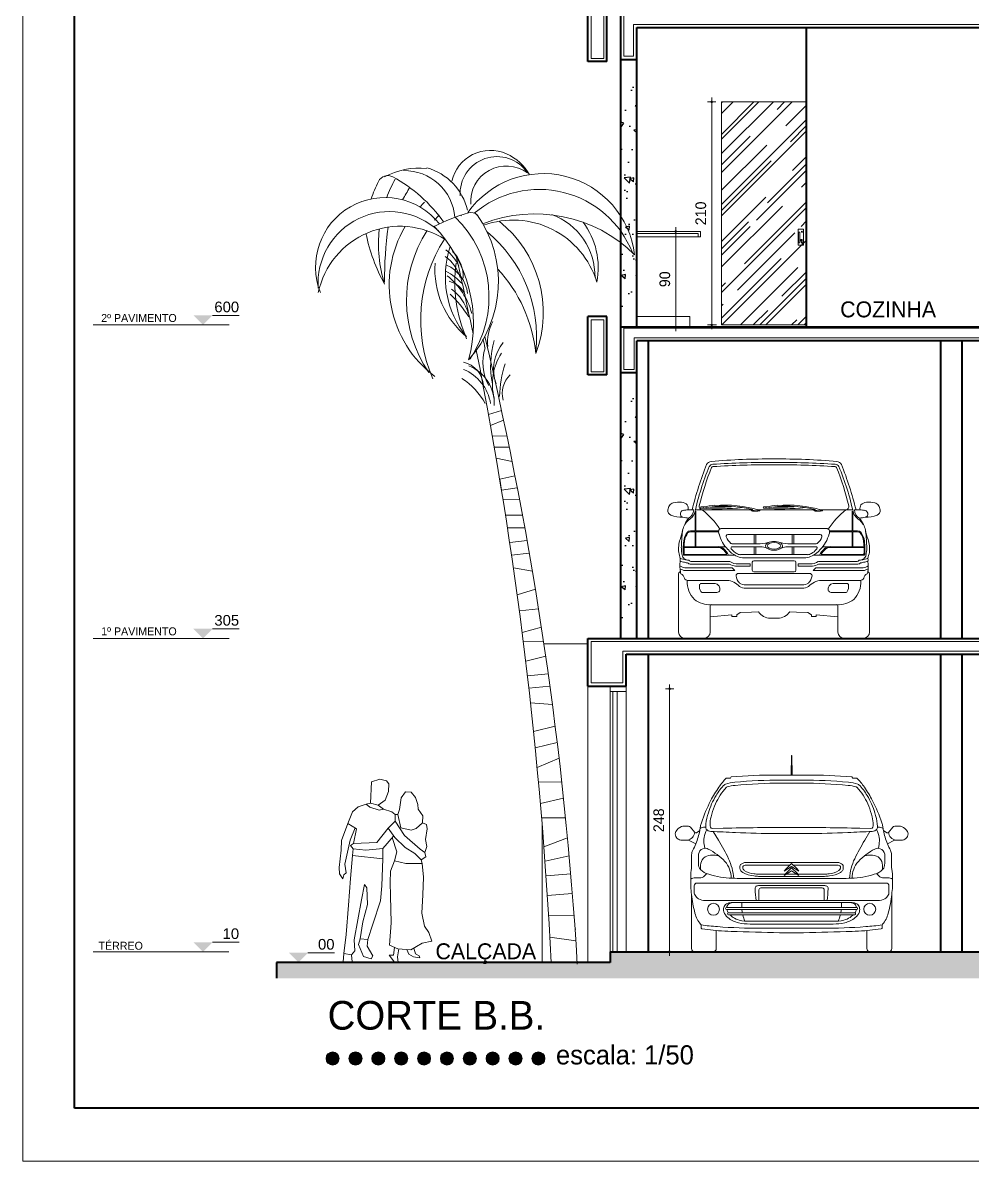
# Model space of a CAD drawing. Header units: millimetres. Extents: x 13204 to 24802, y 21209 to 40694.
# Drawn here: x 13204 to 14098, y 28396 to 29468 of the extents above; entities that cross this region are included whole.
import ezdxf
from ezdxf.enums import TextEntityAlignment as Align

# ---------------------------------------------------------------- set-up
doc = ezdxf.new("R2010")
doc.units = ezdxf.units.MM
for name, color, linetype, lineweight in [('COTAS', 30, 'Continuous', 5), ('ESQUADRIA', 2, 'Continuous', 20), ('Esquadrias', 2, 'Continuous', 20), ('Layout', 6, 'Continuous', 15), ('Louças', 150, 'Continuous', 15), ('Meia Parede', 11, 'Continuous', 40), ('Moveis', 6, 'Continuous', 13), ('PAREDE', 1, 'Continuous', 40), ('Paredes', 1, 'Continuous', 40), ('PISO', 5, 'Continuous', 5), ('TEXTO', 4, 'Continuous', 5), ('Vegetação', 3, 'Continuous', 5), ('Veiculos e pessoas', 245, 'Continuous', 0)]:
    doc.layers.add(name, color=color, linetype=linetype, lineweight=lineweight)
doc.layers.add('HACHURAS', color=8, linetype='Continuous')
doc.styles.add('LANA', font='stylu.ttf')
doc.styles.add('util2000', font='arial.ttf')
doc.dimstyles.new('COTA 50', dxfattribs={"dimscale": 0, "dimtxt": 10, "dimasz": 0.5, "dimexe": 1.25, "dimexo": 5, "dimgap": 5, "dimtad": 1, "dimdec": 0, "dimtxsty": 'LANA', "dimblk": 'cota', "dimcen": 2.5, "dimse2": 1, "dimclrd": 256, "dimclre": 256, "dimclrt": 256, "dimaunit": 1, "dimadec": 0, "dimazin": 0, "dimtfac": 1, "dimtdec": 0, "dimtmove": 0, "dimatfit": 3, "dimldrblk": 'DOTSMALL', "dimfxl": 5, "dimfxlon": 1, "dimtzin": 9, "dimlwd": -1, "dimlwe": -1, "dimarcsym": 0})

# ---------------------------------------------------------------- blocks, each defined once
blk = doc.blocks.new('Arv010')
at = {"layer": 'Vegetação', "color": 8}
for p, q in [((-562, 6242), (-708, 6196)), ((-686, 6071), (-538, 6132)), ((-501, 5956), (-665, 5952)), ((-643, 5827), (-475, 5827)), ((-442, 5666), (-622, 5704)), ((-581, 5463), (-410, 5502)), ((-561, 5341), (-581, 5463)), ((-383, 5365), (-561, 5341)), ((-544, 5235), (-359, 5239)), ((-325, 5058), (-516, 5056)), ((-494, 4914), (-298, 4913)), ((-273, 4771), (-469, 4748)), ((-448, 4606), (-248, 4629)), ((-213, 4424), (-427, 4463)), ((-385, 4157), (-179, 4219)), ((-143, 3997), (-360, 3977)), ((-328, 3729), (-111, 3792)), ((-86, 3629), (-315, 3626)), ((-288, 3405), (-62, 3464)), ((-34, 3264), (-268, 3239)), ((-252, 3101), (-14, 3122)), ((14, 2916), (-234, 2936)), ((-199, 2611), (45, 2672)), ((68, 2487), (-180, 2427)), ((-158, 2203), (89, 2308)), ((119, 2041), (-143, 2039)), ((-121, 1796), (139, 1856)), ((162, 1634), (-108, 1633)), ((-82, 1307), (184, 1408)), ((203, 1205), (-69, 1144)), ((-58, 978), (221, 1000)), ((239, 777), (-43, 755)), ((-29, 530), (258, 532)), ((278, 245), (-15, 286)), ((280, 377), (269, 377))]:
    blk.add_line(p, q, dxfattribs=at)
for centre, radius, start, end in [((-688, 8736), 447, 65.9344, 167.1957), ((-736, 8628), 565, 29.5183, 65.9344), ((-613, 8696), 417, 34.1808, 183.76), ((-1848, 8779), 119, 61.596, 152.9613), ((-1499, 8194), 789, 83.4198, 119.2001), ((-1659, 8383), 571, 4.3307, 91.157), ((-1580, 8360), 650, 12.9509, 74.5137), ((-91, 7879), 1042, 6.8194, 144.6697), ((-506, 8602), 405, 54.0715, 184.0377), ((-803, 8245), 1292, 152.9613, 162.4624), ((-432, 8125), 1521, 151.1853, 159.8093), ((-2589, 7409), 1677, 35.1154, 61.596), ((1045, 7097), 3125, 147.7662, 150.715), ((-1879, 7864), 786, 38.3816, 201.5324), ((-135, 7608), 1134, 21.6617, 130.3626), ((-537, 7661), 1295, 133.7601, 137.0343), ((-1828, 7683), 808, 46.9218, 184.2063), ((-275, 6256), 2318, 106.5343, 116.9104), ((-186, 7488), 1450, 138.1587, 141.3051), ((-1959, 7526), 1256, 326.0024, 45.9264), ((-1460, 8532), 449, 348.5192, 349.6053), ((-907, 8383), 98.5, 43.9783, 106.5343), ((-1916, 7695), 1319, 318.1694, 35.195), ((-183, 6858), 1607, 45.4793, 111.5429), ((-430, 7406), 989, 16.9314, 109.7678), ((-1408, 7349), 1319, 339.4597, 51.5705), ((-261, 7752), 757, 359.5197, 69.1985), ((-312, 7860), 844, 348.6876, 37.1487), ((-1708, 7378), 947, 57.4067, 167.9556), ((-106, 8653), 2031, 191.6893, 208.9222), ((-432, 8125), 1521, 173.5755, 197.3935), ((2188, 7743), 4072, 171.9152, 180.684), ((-537, 7661), 1295, 149.2579, 233.1347), ((-186, 7488), 1450, 147.0878, 214.2132), ((-2454, 7227), 1575, 344.853, 44.2953), ((-1324, 8322), 0, 180, 233.8207), ((-1702, 7073), 1538, 353.9102, 50.5488), ((204, 7268), 1680, 147.1358, 203.4037), ((-114, 7755), 1083, 161.6025, 218.8153), ((-1516, 7645), 526, 26.2133, 51.825), ((-1379, 7760), 384, 356.7644, 46.4259), ((-47608, -2587), 47720, 11.7221, 12.8027), ((-328, 7838), 988, 175.9433, 230.4539), ((-1441, 7631), 427, 15.5284, 55.1635), ((-1339, 7522), 395, 5.9919, 66.8522), ((523, 7694), 1613, 172.3831, 203.4313), ((-1470, 7262), 620, 41.8926, 63.2233), ((-1698, 7120), 830, 15.3832, 51.0865), ((-1825, 6718), 1660, 5.829, 42.7673), ((-1212, 7452), 257, 22.3062, 77.3091), ((-1408, 7217), 485, 14.7948, 54.6862), ((-2085, 6579), 1359, 32.0018, 46.046), ((-227, 7016), 492, 151.6494, 186.1319), ((-1060, 6936), 309, 2.6852, 21.3375), ((-41385, -2532), 41756, 3.4477, 13.306), ((354, 6745), 1039, 163.9258, 191.2009), ((-164, 6705), 487, 140.9197, 199.4561), ((-2161, 7524), 1420, 330.4624, 330.4685), ((-47863, -2332), 47919, 2.7891, 11.1374), ((-219, 6785), 553, 162.559, 208.2821), ((-28, 6543), 637, 147.0741, 194.8004), ((-1052, 6508), 286, 3.0669, 77.6878), ((-1186, 6238), 507, 9.1941, 67.4455), ((-1101, 6323), 457, 356.8743, 68.0159), ((641, 6385), 1224, 161.7549, 179.268), ((-1427, 5953), 773, 28.2549, 57.4059), ((-263, 6434), 290, 133.3025, 194.9176)]:
    blk.add_arc(centre, radius, start, end, dxfattribs=at)
blk = doc.blocks.new('Xsara Picasso_f')
at = {"layer": 'Veiculos e pessoas'}
blk.add_lwpolyline([(334, 1422, 0.036518), (247, 1214, 0.049026), (238, 1178, -0.012477), (232, 1142), (201, 1120, -0.393143), (184, 1123), (144, 1173, 0.201866), (126, 1183), (83, 1183, 0.093217), (60, 1178, 0.168146), (7, 1133, 0.272807), (7, 1084, 0.106088), (30, 1059, 0.142364), (52, 1051), (114, 1051, -0.111184), (133, 1047), (194, 1015, -0.022939), (166, 955, 0.125182), (155, 912), (155, 801, -0.046431), (150, 760, 0.033805), (147, 717), (147, 613, 0.010186), (153, 538), (153, 31, 0.414214), (184, 0), (356, 0, 0.414214), (387, 31), (387, 200), (408, 198, 0.009834), (527, 192, 0.003729), (983, 179), (1096, 179), (1209, 179, 0.003729), (1666, 192, 0.009834), (1784, 198), (1805, 200), (1805, 31, 0.414214), (1836, 0), (2008, 0, 0.414214), (2039, 31), (2039, 538, 0.010186), (2046, 613), (2046, 717, 0.033805), (2043, 760, -0.046431), (2037, 801), (2037, 912, 0.125182), (2027, 955, -0.022939), (1999, 1015), (2059, 1047, -0.111184), (2079, 1051), (2141, 1051, 0.142364), (2163, 1059, 0.106088), (2186, 1084, 0.272807), (2186, 1133, 0.168146), (2132, 1178, 0.093217), (2109, 1183), (2067, 1183, 0.201866), (2048, 1173), (2008, 1123, -0.393143), (1992, 1120), (1960, 1142, -0.012477), (1954, 1178, 0.049026), (1946, 1214, 0.036518), (1858, 1422, 0.035437), (1781, 1550, 0.038843), (1711, 1635), (1672, 1635), (1664, 1647, 0.018417), (1238, 1663), (1100, 1663), (1097, 1846), (1095, 1846), (1092, 1663), (954, 1663, 0.018417), (528, 1647), (520, 1635), (481, 1635, 0.038843), (412, 1550, 0.035437)], format="xyb", close=True, dxfattribs=at)
at = {"layer": 'Veiculos e pessoas', "color": 8}
for points in [[(337, 1133, -0.216), (292, 1155, -0.13733), (288, 1181), (289, 1203, -0.060917), (314, 1307, -0.075164), (385, 1470, -0.059602), (463, 1572, -0.12864), (473, 1578, -0.047572), (561, 1595, -0.024033), (1000, 1616), (1096, 1616), (1193, 1616, -0.024033), (1631, 1595, -0.047572), (1719, 1578, -0.12864), (1729, 1572, -0.059602), (1808, 1470, -0.075164), (1879, 1307, -0.060917), (1903, 1203), (1905, 1181, -0.13733), (1900, 1155, -0.216), (1855, 1133, -0.000888), (1625, 1122, -0.011379), (1235, 1113), (1096, 1113), (957, 1113, -0.011379), (567, 1122, -0.000888)], [(1096, 1171, 0.005626), (453, 1162), (350, 1159, -0.285895), (332, 1174, -0.085989), (328, 1194, -0.065828), (338, 1271, -0.031861), (371, 1371, -0.079973), (465, 1528), (482, 1548, -0.150783), (488, 1552, -0.043769), (564, 1566, -0.024033), (1000, 1587), (1096, 1587), (1193, 1587, -0.024033), (1628, 1566, -0.043769), (1705, 1552, -0.150783), (1711, 1548), (1728, 1528, -0.079973), (1822, 1371, -0.031861), (1855, 1271, -0.065828), (1864, 1194, -0.085989), (1861, 1174, -0.285895), (1842, 1159), (1739, 1162, 0.005626)], [(1406, 709), (1096, 709), (786, 709, -0.013749), (741, 713, -0.117613), (638, 745, -0.083221), (618, 762, -0.168462), (610, 787), (610, 805, -0.199975), (616, 820, -0.192348), (666, 840), (1096, 840), (1527, 840, -0.192348), (1576, 820, -0.199975), (1583, 805), (1583, 787, -0.168462), (1574, 762, -0.083221), (1555, 745, -0.117613), (1452, 713, -0.013749)], [(219, 499, 0.137638), (285, 481), (1096, 481), (1908, 481, 0.137638), (1973, 499, 0.114466), (2006, 531, 0.136391), (2012, 552), (2012, 621, 0.415454), (1987, 646), (1096, 646), (205, 646, 0.415454), (180, 621), (180, 552, 0.136391), (187, 531, 0.114466)], [(705, 261, -0.063331), (596, 272, -0.114603), (496, 321, -0.147407), (458, 377, -0.133969), (457, 417, -0.209319), (482, 450, -0.12926), (527, 462), (1096, 462), (1665, 462, -0.12926), (1710, 450, -0.209319), (1735, 417, -0.133969), (1734, 377, -0.147407), (1696, 321, -0.114603), (1596, 272, -0.063331), (1487, 261), (1096, 261)], [(483, 398, -0.952237), (483, 417), (1096, 417), (1709, 417, -0.952237), (1709, 398), (1096, 398)], [(502, 346, -0.952237), (502, 365), (1096, 365), (1690, 365, -0.952237), (1690, 346), (1096, 347)]]:
    blk.add_lwpolyline(points, format="xyb", close=True, dxfattribs=at)
for points in [[(1092, 1663), (1100, 1663)], [(1148, 729), (1096, 729), (1045, 729)]]:
    blk.add_lwpolyline(points, dxfattribs=at)
for points in [[(114, 1051, 0.352741), (184, 1123)], [(194, 1015, 0.045842), (232, 1142)], [(287, 1173), (279, 1173, 0.1617), (236, 1159)], [(297, 1150, 0.094543), (272, 1076, 0.072657), (273, 1009), (278, 974)], [(551, 692, 0.093607), (502, 876, 0.024681), (409, 1049), (358, 1132)], [(1834, 1132), (1784, 1049, 0.024681), (1690, 876, 0.093607), (1641, 692)], [(1914, 974), (1919, 1009, 0.072657), (1921, 1076, 0.094543), (1895, 1150)], [(1957, 1159, 0.1617), (1913, 1173), (1905, 1173)], [(1960, 1142, 0.045842), (1999, 1015)], [(2008, 1123, 0.352741), (2079, 1051)], [(706, 689), (1096, 689), (706, 689, -0.014574), (508, 694, -0.081657), (292, 738, -0.135607), (229, 787, -0.077763), (220, 811, -0.014359), (219, 919, -0.254646), (261, 970, -0.206975), (312, 967, -0.081315), (468, 850, -0.190852), (527, 693)], [(1487, 689, 0.014574), (1685, 694, 0.081657), (1901, 738, 0.135607), (1963, 787, 0.077763), (1972, 811, 0.014359), (1973, 919, 0.254646), (1931, 970, 0.206975), (1880, 967, 0.081315), (1725, 850, 0.190852), (1666, 693)], [(240, 774), (240, 815, -0.414214), (333, 908), (351, 908), (371, 908, -0.076025), (411, 902)], [(1952, 774), (1952, 815, 0.414214), (1859, 908), (1842, 908), (1822, 908, 0.076025), (1781, 902)], [(1080, 815), (666, 815, 0.250037), (638, 803), (638, 787, 0.114954), (640, 778, 0.089451), (651, 765, 0.115998), (743, 733, 0.013541), (787, 729), (1037, 729)], [(1112, 815), (1527, 815, -0.250037), (1555, 803), (1555, 787, -0.114954), (1553, 778, -0.089451), (1541, 765, -0.115998), (1449, 733, -0.013541), (1406, 729), (1156, 729)], [(299, 735), (276, 713, -0.207618), (228, 695), (190, 695, 0.129287), (147, 684)], [(2046, 684, 0.129287), (2003, 695), (1965, 695, -0.207618), (1916, 713), (1894, 735)], [(153, 538, 0.037587), (186, 362, 0.108651), (240, 258), (244, 253, 0.019233), (398, 236, 0.017996), (807, 221), (1096, 221), (1385, 221, 0.017996), (1794, 236, 0.019233), (1948, 253), (1948, 223, -0.362348), (1940, 215), (1805, 200)], [(1431, 481, 0.005573), (1440, 593, 0.06832), (1440, 601, 0.286121), (1423, 620, 0.071157), (1392, 624), (1096, 624), (800, 624, 0.071157), (769, 620, 0.286121), (753, 601, 0.06832), (752, 593, 0.005573), (761, 481)], [(1403, 481), (1403, 582, 0.414214), (1385, 600), (1096, 600), (807, 600, 0.414214), (789, 582), (789, 481)], [(2039, 538, -0.037587), (2006, 362, -0.108651), (1953, 258), (1948, 253)], [(817, 462), (541, 462, 0.171119), (503, 448, 0.198831), (486, 417)], [(627, 462), (627, 427, 0.007109), (627, 417)], [(1707, 417, 0.198831), (1690, 448, 0.171119), (1651, 462), (1375, 462)], [(1565, 417, 0.007109), (1565, 427), (1565, 462)], [(487, 398, 0.097248), (500, 365)], [(1676, 346, -0.050137), (1646, 323, -0.068781), (1589, 297, -0.063564), (1488, 287), (1096, 287), (705, 287, -0.063564), (603, 297, -0.068781), (546, 323, -0.050137), (516, 346)], [(628, 398, 0.024972), (633, 365)], [(637, 346, 0.046128), (657, 288)], [(1535, 288, 0.046128), (1555, 346)], [(1559, 365, 0.024972), (1564, 398)], [(1692, 365, 0.097248), (1705, 398)], [(387, 200), (252, 215, -0.362348), (244, 223), (244, 253)]]:
    blk.add_lwpolyline(points, format="xyb", dxfattribs=at)
for points in [[(1096, 831), (1147, 780), (1165, 759), (1096, 802), (1027, 759), (1046, 780)], [(1096, 790), (1147, 739), (1165, 719), (1096, 761), (1027, 719), (1046, 739)], [(1487, 689), (1096, 689)]]:
    blk.add_lwpolyline(points, close=True, dxfattribs=at)
for centre in [(361, 400), (1832, 400)]:
    blk.add_circle(centre, 56, dxfattribs=at)
blk = doc.blocks.new('Ranger_f')
at = {"layer": 'Veiculos e pessoas', "color": 8}
for p, q in [((258, 1198), (258, 1011)), ((261, 1209), (788, 1209)), ((264, 1198), (264, 1011)), ((861, 1209), (933, 1209)), ((1378, 1209), (933, 1209)), ((1378, 1209), (1145, 1209)), ((1738, 1209), (1451, 1209)), ((1735, 1198), (1735, 1011)), ((1741, 1198), (1741, 1011)), ((213, 1011), (478, 1011)), ((213, 1002), (258, 1002)), ((258, 1002), (258, 863)), ((264, 1002), (264, 863)), ((264, 1002), (478, 1002)), ((500, 1033), (999, 1033)), ((576, 979), (1001, 979)), ((812, 979), (812, 891)), ((829, 979), (829, 891)), ((1423, 979), (998, 979)), ((1499, 1033), (999, 1033)), ((1170, 979), (1170, 891)), ((1187, 979), (1187, 891)), ((1786, 1011), (1521, 1011)), ((1735, 1002), (1521, 1002)), ((1735, 1002), (1735, 863)), ((1786, 1002), (1741, 1002)), ((1741, 1002), (1741, 863)), ((153, 863), (258, 863)), ((264, 863), (540, 863)), ((600, 862), (876, 862)), ((603, 891), (868, 891)), ((812, 862), (812, 788)), ((829, 862), (829, 788)), ((1399, 862), (1123, 862)), ((1396, 891), (1131, 891)), ((1170, 862), (1170, 788)), ((1187, 862), (1187, 788)), ((1735, 863), (1459, 863)), ((1846, 863), (1741, 863)), ((148, 782), (632, 782)), ((153, 855), (472, 855)), ((155, 791), (556, 791)), ((685, 788), (999, 788)), ((701, 759), (999, 759)), ((1314, 788), (999, 788)), ((1298, 759), (999, 759)), ((1851, 782), (1367, 782)), ((1844, 791), (1443, 791)), ((1846, 855), (1527, 855)), ((161, 664), (605, 664)), ((172, 712), (186, 712)), ((185, 736), (199, 736)), ((210, 699), (580, 699)), ((223, 723), (582, 723)), ((605, 664), (631, 638)), ((638, 681), (773, 681)), ((663, 702), (773, 702)), ((773, 702), (773, 681)), ((794, 716), (794, 641)), ((809, 730), (999, 730)), ((1190, 730), (999, 730)), ((1205, 716), (1205, 641)), ((1336, 702), (1226, 702)), ((1226, 702), (1226, 681)), ((1361, 681), (1226, 681)), ((1394, 664), (1368, 638)), ((1838, 664), (1394, 664)), ((1776, 723), (1417, 723)), ((1789, 699), (1419, 699)), ((1814, 736), (1800, 736)), ((1827, 712), (1813, 712)), ((182, 638), (161, 638)), ((182, 638), (631, 638)), ((556, 546), (186, 546)), ((999, 612), (666, 612)), ((809, 627), (999, 627)), ((1190, 627), (999, 627)), ((999, 612), (1333, 612)), ((1817, 638), (1368, 638)), ((1443, 546), (1813, 546)), ((1817, 638), (1838, 638)), ((315, 516), (444, 516)), ((321, 433), (462, 433)), ((735, 504), (999, 504)), ((735, 472), (999, 472)), ((1264, 504), (999, 504)), ((1264, 472), (999, 472)), ((1678, 433), (1537, 433)), ((1684, 516), (1555, 516)), ((399, 317), (999, 317)), ((399, 317), (399, 203)), ((1600, 317), (999, 317)), ((1600, 317), (1600, 203))]:
    blk.add_line(p, q, dxfattribs=at)
at = {"layer": 'Veiculos e pessoas'}
blk.add_lwpolyline([(1634, 1638, 0.192532), (1592, 1666, 0.022707), (999, 1689, 0.022707), (407, 1666, 0.192532), (365, 1638, 0.033844), (228, 1210, 0.020496), (190, 1210, 0.133718), (183, 1257, 0.188745), (129, 1281, 0.061552), (50, 1276, 0.151425), (15, 1251, 0.090782), (0, 1210, 0.339551), (29, 1160, 0.11501), (141, 1141, 0.045054), (196, 1132, 0.052844), (159, 1072, 0.087929), (139, 1019, -0.057883), (114, 932, 0.102752), (102, 809, 0.000103), (116, 753, 0.086752), (116, 724, 0.0849), (118, 625), (113, 625, 0.309749), (100, 602), (100, 59, 0.384143), (160, 0), (339, 0, 0.384143), (399, 59), (399, 203), (603, 221), (603, 206), (648, 206), (648, 221), (680, 242), (788, 248), (852, 249, 0.243106), (964, 189), (999, 189), (1035, 189, 0.243106), (1147, 249), (1211, 248), (1319, 242), (1351, 221), (1351, 206), (1396, 206), (1396, 221), (1600, 203), (1600, 59, 0.384143), (1660, 0), (1839, 0, 0.384143), (1899, 59), (1899, 602, 0.309749), (1886, 625), (1881, 625, 0.0849), (1883, 724, 0.086752), (1883, 753, 0.000103), (1897, 809, 0.102752), (1885, 932, -0.057883), (1860, 1019, 0.087929), (1840, 1072, 0.052844), (1803, 1132, 0.045054), (1858, 1141, 0.11501), (1970, 1160, 0.339551), (1999, 1210, 0.090782), (1984, 1251, 0.151425), (1949, 1276, 0.061552), (1870, 1281, 0.188745), (1816, 1257, 0.133718), (1809, 1210, 0.020496), (1771, 1210, 0.033844)], format="xyb", close=True, dxfattribs=at)
at = {"layer": 'Veiculos e pessoas', "color": 8}
for centre, radius, start, end in [((2770, 631), 2577, 157.4477, 167.6226), ((2959, 595), 2742, 158.3151, 166.2575), ((427, 1599), 41.4, 95.8789, 151.118), ((427, 1599), 18.5, 95.8789, 151.118), ((971, -7310), 8966, 89.8173, 93.5056), ((971, -7310), 8944, 89.8173, 93.5056), ((1028, -7310), 8966, 86.4944, 90.1827), ((1028, -7310), 8944, 86.4944, 90.1827), ((1572, 1599), 18.5, 28.882, 84.1211), ((1572, 1599), 41.4, 28.882, 84.1211), ((-960, 595), 2742, 13.7425, 21.6849), ((-771, 631), 2577, 12.3774, 22.5523), ((152, 1170), 34.8, 148.4433, 226.2762), ((147, 1178), 27.5, 90.2465, 157.08), ((215, 751), 459, 93.1293, 98.5251), ((100, 1254), 170, 302.0954, 335.2358), ((144, 1216), 99.8, 300.8275, 356.1024), ((215, 751), 459, 86.449, 88.4325), ((327, 1241), 31.8, 169.6007, 262.0261), ((316, 1232), 7.61, 97.3991, 262.6009), ((464, 3968), 2733, 266.8639, 267.407), ((464, 3953), 2733, 266.8639, 275.0672), ((-182, 574), 812, 34.0864, 51.5406), ((337, 1232), 5.43, 96.4291, 263.5709), ((610, -298), 1560, 96.1586, 100.0853), ((610, -309), 1560, 96.1586, 100.0853), ((464, 3968), 2733, 268.5906, 273.3895), ((524, 59), 1196, 73.8328, 93.908), ((524, 48), 1196, 78.799, 93.908), ((123, -1126), 2432, 74.0301, 74.9075), ((791, 1206), 5.73, 359.376, 74.4197), ((824, 1306), 104, 254.7244, 288.7012), ((906, 1232), 7.61, 97.3991, 262.6009), ((1054, 3968), 2733, 266.8639, 267.407), ((1054, 3953), 2733, 266.8639, 275.0672), ((927, 1232), 5.43, 96.4291, 263.5709), ((1200, -298), 1560, 96.1586, 100.0853), ((1200, -309), 1560, 96.1586, 100.0853), ((1054, 3968), 2733, 268.5906, 273.3895), ((1114, 59), 1196, 73.8328, 93.908), ((1114, 48), 1196, 78.799, 93.908), ((713, -1126), 2432, 74.0301, 74.9075), ((1381, 1206), 5.73, 359.376, 74.4197), ((1414, 1306), 104, 254.7244, 288.7012), ((2181, 574), 812, 128.4594, 145.9136), ((1672, 1241), 31.8, 277.9739, 10.3993), ((1899, 1254), 170, 204.7642, 237.9046), ((1784, 751), 459, 91.5675, 93.551), ((1855, 1216), 99.8, 183.8976, 239.1725), ((1784, 751), 459, 81.4749, 86.8707), ((1852, 1178), 27.5, 22.92, 89.7535), ((1847, 1170), 34.8, 313.7238, 31.5567), ((220, 1442), 311, 252.7375, 255.363), ((300, 990), 163, 132.5823, 149.7342), ((1699, 990), 163, 30.2658, 47.4177), ((1779, 1442), 311, 284.637, 287.2625), ((2295, 776), 2170, 173.8594, 177.9864), ((300, 990), 163, 170.1004, 173.7593), ((306, 899), 158, 142.2794, 174.0661), ((306, 899), 150, 141.1671, 174.0661), ((211, 974), 37.4, 87.0889, 144.1669), ((211, 974), 28.9, 87.0889, 138.9571), ((546, 1002), 68.5, 164.49, 197.1381), ((507, 999), 34.8, 102.8108, 140.8077), ((791, 1063), 320, 194.5767, 225.2805), ((569, 959), 20.4, 71.779, 187.5899), ((1430, 959), 20.4, 352.4101, 108.221), ((1208, 1063), 320, 314.7195, 345.4233), ((1492, 999), 34.8, 39.1923, 77.1892), ((1453, 1002), 68.5, 342.8619, 15.51), ((1788, 974), 37.4, 35.8331, 92.9111), ((1788, 974), 28.9, 41.0429, 92.9111), ((1693, 899), 150, 5.9339, 38.8329), ((1693, 899), 158, 5.9339, 37.7206), ((1699, 990), 163, 6.2407, 9.8996), ((-296, 776), 2170, 2.0136, 6.1406), ((668, 843), 524, 172.1144, 186.6665), ((668, 843), 516, 172.1144, 185.8203), ((471, 783), 80.5, 53.0378, 89.3482), ((671, 996), 128, 198.0663, 232.5545), ((602, 904), 13.1, 228.5336, 278.0366), ((608, 850), 15, 124.4633, 245.0736), ((844, 1328), 438, 273.2427, 286.151), ((874, 736), 126, 63.1152, 90.9425), ((1155, 1328), 438, 253.849, 266.7573), ((1125, 736), 126, 89.0575, 116.8848), ((1397, 904), 13.1, 261.9634, 311.4664), ((1391, 850), 15, 294.9264, 55.5367), ((1328, 996), 128, 307.4455, 341.9337), ((1528, 783), 80.5, 90.6518, 126.9622), ((1331, 843), 516, 354.1797, 7.8856), ((1331, 843), 524, 353.3335, 7.8856), ((191, 959), 219, 249.868, 264.1886), ((453, 852), 326, 179.9438, 192.2547), ((197, 797), 64.3, 190.9653, 228.3781), ((471, 783), 72, 53.0378, 89.3482), ((326, 639), 276, 33.4657, 47.0604), ((326, 639), 285, 30.3159, 47.0604), ((730, 973), 214, 219.9874, 245.4111), ((698, 909), 120, 217.0046, 245.0702), ((718, 915), 157, 240.5042, 264.0514), ((687, 861), 73.2, 237.7445, 268.7408), ((1281, 915), 157, 275.9486, 299.4958), ((1312, 861), 73.2, 271.2592, 302.2555), ((1301, 909), 120, 294.9298, 322.9954), ((1269, 973), 214, 294.5889, 320.0126), ((1673, 639), 285, 132.9396, 149.6841), ((1673, 639), 276, 132.9396, 146.5343), ((1528, 783), 72, 90.6518, 126.9622), ((1808, 959), 219, 275.8114, 290.132), ((1802, 797), 64.3, 311.6219, 349.0347), ((1546, 852), 326, 347.7453, 0.0562), ((174, 771), 108, 235.4917, 263.2885), ((174, 745), 108, 236.1697, 263.2885), ((178, 935), 219, 253.4706, 264.1886), ((202, 822), 87.9, 236.6021, 258.4801), ((190, 798), 87.9, 247.5411, 258.4801), ((210, 729), 29.7, 214.8375, 270.1045), ((223, 753), 29.7, 214.8375, 270.1045), ((654, 834), 154, 241.41, 264.0166), ((649, 814), 112, 233.721, 277.1643), ((809, 716), 14.3, 90, 180), ((1190, 716), 14.3, 0, 90), ((1350, 814), 112, 262.8357, 306.279), ((1345, 834), 154, 275.9834, 298.59), ((1776, 753), 29.7, 269.8955, 325.1625), ((1789, 729), 29.7, 269.8955, 325.1625), ((1797, 822), 87.9, 281.5199, 303.3979), ((1809, 798), 87.9, 281.5199, 292.4589), ((1825, 771), 108, 276.7115, 304.5083), ((1825, 745), 108, 276.7115, 303.8303), ((1821, 935), 219, 275.8114, 286.5294), ((408, 680), 295, 190.8369, 194.2664), ((100, 555), 56.9, 11.3927, 67.4518), ((187, 581), 34.9, 204.3845, 272.8467), ((427, 536), 246, 178.7084, 223.9257), ((544, 369), 177, 42.6306, 86.2541), ((666, 587), 24.8, 90.2284, 176.2896), ((761, 606), 121, 188.2656, 224.3697), ((809, 641), 14.3, 180, 270), ((1190, 641), 14.3, 270, 0), ((1238, 606), 121, 315.6303, 351.7344), ((1455, 369), 177, 93.7459, 137.3694), ((1333, 587), 24.8, 3.7104, 89.7716), ((1572, 536), 246, 316.0743, 1.2916), ((1812, 581), 34.9, 267.1533, 335.6155), ((1899, 555), 56.9, 112.5482, 168.6073), ((1591, 680), 295, 345.7336, 349.1631), ((381, 490), 85.1, 174.2968, 215.0845), ((316, 498), 18.7, 92.8959, 177.046), ((326, 448), 16, 206.2498, 252.605), ((437, 464), 52.7, 33.3964, 82.2645), ((464, 457), 24.4, 265.0713, 347.6419), ((428, 463), 61.7, 349.7995, 29.144), ((761, 574), 121, 222.3055, 224.3697), ((729, 598), 94.5, 234.646, 273.4939), ((729, 566), 94.5, 234.646, 273.4939), ((1270, 598), 94.5, 266.5061, 305.354), ((1270, 566), 94.5, 266.5061, 305.354), ((1238, 574), 121, 315.6303, 317.6945), ((1571, 463), 61.7, 150.856, 190.2005), ((1535, 457), 24.4, 192.3581, 274.9287), ((1562, 464), 52.7, 97.7355, 146.6036), ((1673, 448), 16, 287.395, 333.7502), ((1683, 498), 18.7, 2.954, 87.1041), ((1617, 490), 85.1, 324.9155, 5.7032), ((391, 548), 231, 232.2304, 274.205), ((1608, 548), 231, 265.795, 307.7696)]:
    blk.add_arc(centre, radius, start, end, dxfattribs=at)
for centre, major_axis, ratio, start_param, end_param in [((825, 1205), (41.7, 0), 0.196794, 2.403501, 7.512188), ((1415, 1205), (41.7, 0), 0.196794, 2.403501, 7.512188), ((1007, 871), (71.3, 0), 0.454085, 1.672065, 4.61112)]:
    blk.add_ellipse(centre, major_axis=major_axis, ratio=ratio, start_param=start_param, end_param=end_param, dxfattribs=at)
at = {"layer": 'Veiculos e pessoas', "color": 8, "extrusion": (0, 0, -1)}
blk.add_ellipse((992, 871), major_axis=(-71.3, 0), ratio=0.454085, start_param=1.672065, end_param=4.61112, dxfattribs=at)
at = {"layer": 'Veiculos e pessoas', "color": 8}
for points in [[(999, 912), (990, 912), (981, 911), (952, 906), (935, 899), (920, 880), (918, 870), (925, 853), (933, 847), (952, 837), (964, 833), (984, 830), (992, 830), (999, 830)], [(999, 912), (1009, 912), (1018, 911), (1047, 906), (1064, 899), (1079, 880), (1081, 870), (1074, 853), (1066, 847), (1047, 837), (1035, 833), (1015, 830), (1007, 830), (999, 830)]]:
    blk.add_open_spline(points, degree=3, knots=[1.570183, 1.570183, 1.570183, 1.570183, 1.94096, 1.94096, 2.789559, 2.789559, 3.328362, 3.328362, 3.867165, 3.867165, 4.405968, 4.405968, 4.713171, 4.713171, 4.713171, 4.713171], dxfattribs=at)
blk = doc.blocks.new('A$C2964091D')
at = {"layer": 'PISO'}
for p, q in [((-2.6, 4.9), (-2.6, 4.1)), ((-1.7, 5.4), (-2.1, 5.4)), ((-2.1, 3.6), (-1.7, 3.6)), ((-1.2, 4.9), (-1.2, 4.1))]:
    blk.add_line(p, q, dxfattribs=at)
for points in [[(0, 15), (-5, 15), (-5, 0), (0, 0)], [(-3.5, 12.2), (-4.5, 12.2), (-4.5, 2.2), (-3.5, 2.2)], [(-1.8, 4.9), (-1.9, 4.9), (-1.9, 4.5), (-1.8, 4.5)]]:
    blk.add_lwpolyline(points, close=True, dxfattribs=at)
for centre, radius in [((-1.4, 12.6), 0.5), ((-1.4, 12.6), 0.2), ((-1.9, 4.7), 0.404), ((-1.4, 2.4), 0.5), ((-1.4, 2.4), 0.2)]:
    blk.add_circle(centre, radius, dxfattribs=at)
for centre, start, end in [((-2.1, 4.9), 90, 180), ((-2.1, 4.1), 180, 270), ((-1.7, 4.9), 360, 90), ((-1.7, 4.1), 270, 360)]:
    blk.add_arc(centre, 0.5, start, end, dxfattribs=at)
blk = doc.blocks.new('Pes027')
at = {"layer": 'Veiculos e pessoas', "color": 8}
for p, q in [((-54, 1725), (-132, 1700)), ((9, 1710), (-54, 1725)), ((-132, 1700), (-140, 1500)), ((-3, 1527), (29, 1609)), ((30, 1682), (9, 1710)), ((29, 1609), (30, 1682)), ((-68, 1480), (-3, 1527)), ((148, 1549), (130, 1440)), ((187, 1605), (148, 1549)), ((241, 1601), (187, 1605)), ((282, 1553), (241, 1601)), ((303, 1486), (282, 1553)), ((-311, 1416), (-356, 1307)), ((-257, 1463), (-311, 1416)), ((-183, 1490), (-257, 1463)), ((-140, 1500), (-183, 1490)), ((-148, 1460), (-183, 1490)), ((-59, 1434), (-148, 1460)), ((-140, 1500), (-68, 1480)), ((-68, 1480), (-20, 1443)), ((-20, 1443), (-59, 1434)), ((58, 1416), (-20, 1443)), ((92, 1391), (58, 1416)), ((92, 1391), (115, 1393)), ((130, 1440), (115, 1393)), ((115, 1393), (145, 1265)), ((308, 1441), (303, 1486)), ((352, 1378), (308, 1441)), ((-356, 1307), (-413, 1147)), ((-356, 1307), (-272, 1257)), ((90, 1328), (24, 1263)), ((90, 1328), (92, 1391)), ((179, 1194), (90, 1328)), ((289, 1259), (347, 1314)), ((347, 1314), (352, 1378)), ((347, 1314), (385, 1298)), ((385, 1298), (393, 1257)), ((-334, 1149), (-286, 1266)), ((-272, 1257), (-303, 1120)), ((-81, 1129), (24, 1263)), ((76, 1189), (-25, 1072)), ((24, 1263), (87, 1174)), ((145, 1265), (240, 1244)), ((326, 1066), (179, 1194)), ((240, 1244), (289, 1259)), ((393, 1257), (376, 1157)), ((-413, 1147), (-417, 1057)), ((-382, 925), (-334, 1149)), ((-329, 1100), (-303, 1120)), ((-306, 1069), (-329, 1100)), ((-303, 1120), (-81, 1129)), ((63, 1174), (105, 1040)), ((87, 1174), (185, 1082)), ((185, 1082), (275, 1026)), ((389, 1092), (370, 1034)), ((376, 1157), (389, 1092)), ((-417, 1057), (-437, 894)), ((-331, 790), (-312, 1007)), ((-312, 1007), (-306, 1069)), ((-25, 974), (-312, 1007)), ((-184, 1057), (-306, 1069)), ((-25, 1072), (-184, 1057)), ((-25, 974), (-34, 721)), ((-25, 1072), (-25, 974)), ((105, 1040), (85, 955)), ((275, 1026), (336, 964)), ((370, 1034), (326, 1066)), ((336, 964), (379, 992)), ((379, 992), (370, 1034)), ((-437, 894), (-432, 834)), ((-370, 843), (-382, 925)), ((48, 857), (44, 752)), ((85, 955), (48, 857)), ((85, 955), (191, 932)), ((191, 932), (344, 930)), ((344, 930), (336, 964)), ((358, 802), (344, 930)), ((-432, 834), (-402, 785)), ((-402, 785), (-391, 825)), ((-391, 825), (-370, 843)), ((-349, 539), (-331, 790)), ((44, 752), (47, 625)), ((352, 636), (358, 802)), ((-198, 734), (-226, 590)), ((-175, 703), (-198, 734)), ((-170, 546), (-175, 703)), ((-34, 721), (-48, 579)), ((-370, 261), (-349, 539)), ((-226, 590), (-294, 212)), ((-214, 382), (-170, 546)), ((-48, 579), (-119, 359)), ((47, 625), (53, 371)), ((342, 463), (352, 636)), ((367, 341), (342, 463)), ((-238, 221), (-214, 382)), ((-119, 359), (-168, 216)), ((53, 371), (37, 163)), ((407, 281), (367, 341)), ((-392, 83), (-370, 261)), ((-254, 169), (-238, 221)), ((-238, 221), (-168, 216)), ((-168, 216), (-174, 153)), ((437, 200), (407, 281)), ((-288, 110), (-320, 71)), ((-294, 212), (-288, 110)), ((-207, 54), (-254, 169)), ((-174, 153), (-119, 62)), ((37, 163), (115, 127)), ((75, 69), (86, 141)), ((125, 127), (114, 51)), ((115, 127), (238, 118)), ((202, 121), (218, 77)), ((238, 118), (344, 181)), ((281, 80), (267, 135)), ((344, 181), (437, 200)), ((-400, 6), (-392, 83)), ((-313, 5), (-400, 6)), ((-320, 71), (-392, 83)), ((-320, 71), (-313, 5)), ((-136, 33), (-207, 54)), ((-119, 62), (-136, 33)), ((86, 3), (35, 69)), ((35, 69), (75, 69)), ((120, 0), (86, 3)), ((114, 51), (120, 0)), ((218, 77), (262, 52)), ((262, 52), (322, 43)), ((317, 61), (281, 80)), ((322, 43), (317, 61))]:
    blk.add_line(p, q, dxfattribs=at)
blk = doc.blocks.new('*U96', base_point=(68353.1, 18121.6))
at = {"color": 0}
blk.add_line((68362.1, 18130.6), (68387.1, 18130.6), dxfattribs=at)
blk.add_solid([(68353.1, 18121.6), (68344.1, 18130.6), (68362.1, 18130.6)], dxfattribs=at)
blk = doc.blocks.new('*U97', base_point=(65068, 18131.6))
at = {"color": 0}
blk.add_line((65077, 18140.6), (65102, 18140.6), dxfattribs=at)
blk.add_solid([(65068, 18131.6), (65059, 18140.6), (65077, 18140.6)], dxfattribs=at)
blk = doc.blocks.new('*U98', base_point=(65068, 18426.6))
at = {"color": 0}
blk.add_line((65077, 18435.6), (65102, 18435.6), dxfattribs=at)
blk.add_solid([(65068, 18426.6), (65059, 18435.6), (65077, 18435.6)], dxfattribs=at)
blk = doc.blocks.new('*U99', base_point=(65068, 18721.6))
at = {"color": 0}
blk.add_line((65077, 18730.6), (65102, 18730.6), dxfattribs=at)
blk.add_solid([(65068, 18721.6), (65059, 18730.6), (65077, 18730.6)], dxfattribs=at)
blk = doc.blocks.new('cota')
at = {"layer": 'COTAS'}
blk.add_hatch(color=256, dxfattribs=at).paths.add_polyline_path([(-1.6, 0, 1), (1.6, 0, 1)])
for points in [[(-1.6, 0), (-8, 0)], [(0, 1.6), (0, 8)], [(8, 0), (1.6, 0)], [(0, -8), (0, -1.6)]]:
    blk.add_lwpolyline(points, dxfattribs=at)
blk.add_circle((0, 0), 1.6, dxfattribs=at)
blk = doc.blocks.new('*D1017')
at = {"layer": 'COTAS', "transparency": 16777216}
for p, q in [((13812.8, 28594.1), (13812.8, 28840.6)), ((13807.8, 28593.6), (13814.1, 28593.6))]:
    blk.add_line(p, q, dxfattribs=at)
at = {"layer": 'Defpoints', "color": 0, "transparency": 16777216}
for p in [(13771.8, 28841.1), (13812.8, 28841.1), (13771.8, 28593.6)]:
    blk.add_point(p, dxfattribs=at)
at = {"layer": 'COTAS', "transparency": 16777216, "xscale": 0.5, "yscale": 0.5, "zscale": 0.5}
for p, rotation in [((13812.8, 28841.1), 90), ((13812.8, 28593.6), 270)]:
    blk.add_blockref('cota', p, dxfattribs=dict(at, rotation=rotation))
at = {"layer": 'COTAS', "transparency": 16777216, "insert": (13802.6, 28717.3), "char_height": 10, "attachment_point": 5, "rotation": 90, "style": 'LANA'}
blk.add_mtext('248', dxfattribs=at)
blk = doc.blocks.new('_DotSmall')
at = {"layer": 'PAREDE', "color": 0, "const_width": 0.5}
blk.add_lwpolyline([(-0.0625, 0, 1), (0.0625, 0, 1)], format="xyb", close=True, dxfattribs=at)
blk = doc.blocks.new('*D1000')
at = {"layer": 'COTAS', "transparency": 16777216}
for p, q in [((13818.5, 29182.1), (13818.5, 29271.1)), ((13823.5, 29181.6), (13817.3, 29181.6))]:
    blk.add_line(p, q, dxfattribs=at)
at = {"layer": 'Defpoints', "color": 0, "transparency": 16777216}
for p in [(13818.5, 29271.6), (13831.8, 29271.6), (13831.8, 29181.6)]:
    blk.add_point(p, dxfattribs=at)
at = {"layer": 'COTAS', "transparency": 16777216, "xscale": 0.5, "yscale": 0.5, "zscale": 0.5}
for p, rotation in [((13818.5, 29271.6), 90), ((13818.5, 29181.6), 270)]:
    blk.add_blockref('cota', p, dxfattribs=dict(at, rotation=rotation))
at = {"layer": 'COTAS', "transparency": 16777216, "insert": (13808.3, 29226.6), "char_height": 10, "attachment_point": 5, "rotation": 90, "style": 'LANA'}
blk.add_mtext('90', dxfattribs=at)
blk = doc.blocks.new('*D1001')
at = {"layer": 'COTAS', "transparency": 16777216}
for p, q in [((13852.4, 29184.1), (13852.4, 29393.1)), ((13856.8, 29183.6), (13851.1, 29183.6))]:
    blk.add_line(p, q, dxfattribs=at)
at = {"layer": 'Defpoints', "color": 0, "transparency": 16777216}
for p in [(13852.4, 29393.6), (13861.8, 29393.6), (13861.8, 29183.6)]:
    blk.add_point(p, dxfattribs=at)
at = {"layer": 'COTAS', "transparency": 16777216, "xscale": 0.5, "yscale": 0.5, "zscale": 0.5}
for p, rotation in [((13852.4, 29393.6), 90), ((13852.4, 29183.6), 270)]:
    blk.add_blockref('cota', p, dxfattribs=dict(at, rotation=rotation))
at = {"layer": 'COTAS', "transparency": 16777216, "insert": (13842.2, 29288.6), "char_height": 10, "attachment_point": 5, "rotation": 90, "style": 'LANA'}
blk.add_mtext('210', dxfattribs=at)

msp = doc.modelspace()

# ---------------------------------------------------------------- hatches: boundary and pattern name
at = {"layer": 'ESQUADRIA'}
h = msp.add_hatch(color=256, dxfattribs=at)
edge = h.paths.add_edge_path()
edge.add_arc((13495.53, 28493.09), 6.17, 0, 360)
h = msp.add_hatch(color=256, dxfattribs=at)
edge = h.paths.add_edge_path()
edge.add_arc((13517.06, 28493.09), 6.17, 0, 360)
h = msp.add_hatch(color=256, dxfattribs=at)
edge = h.paths.add_edge_path()
edge.add_arc((13538.59, 28493.09), 6.17, 0, 360)
h = msp.add_hatch(color=256, dxfattribs=at)
edge = h.paths.add_edge_path()
edge.add_arc((13560.11, 28493.09), 6.17, 0, 360)
h = msp.add_hatch(color=256, dxfattribs=at)
edge = h.paths.add_edge_path()
edge.add_arc((13581.64, 28493.09), 6.17, 0, 360)
h = msp.add_hatch(color=256, dxfattribs=at)
edge = h.paths.add_edge_path()
edge.add_arc((13603.17, 28493.09), 6.17, 0, 360)
h = msp.add_hatch(color=256, dxfattribs=at)
edge = h.paths.add_edge_path()
edge.add_arc((13624.69, 28493.09), 6.17, 0, 360)
h = msp.add_hatch(color=256, dxfattribs=at)
edge = h.paths.add_edge_path()
edge.add_arc((13646.22, 28493.09), 6.17, 0, 360)
h = msp.add_hatch(color=256, dxfattribs=at)
edge = h.paths.add_edge_path()
edge.add_arc((13667.75, 28493.09), 6.17, 0, 360)
h = msp.add_hatch(color=256, dxfattribs=at)
edge = h.paths.add_edge_path()
edge.add_arc((13689.27, 28493.09), 6.17, 0, 360)
at = {"layer": 'HACHURAS'}
h = msp.add_hatch(dxfattribs=at)
h.set_pattern_fill('AR-CONC', color=256, scale=0.25, angle=90, style=0)
h.set_pattern_definition([(140, (13766.78, 29181.564), (3.985, 45.546), [4.7625, -52.3875]), (85, (13766.78, 29181.564), (-47.764, -8.811), [3.81, -41.91]), (190.45, (13767.11, 29185.36), (-43.779, 36.736), [4.0475, -44.5225]), (136.184, (13754.08, 29181.564), (10.51, 67.77), [7.144, -78.581]), (186.636, (13754.956, 29187.21), (-61.856, 59.351), [6.071, -66.784]), (81.184, (13754.08, 29181.564), (-61.856, 59.351), [5.715, -62.865]), (111, (13757.255, 29187.914), (25.5664, 37.904), [4.7625, -52.3875]), (56, (13757.255, 29187.914), (-46.047, 15.4505), [3.81, -41.91]), (161.451, (13759.385, 29191.072), (-20.481, 53.354), [4.0475, -44.5225]), (127.5, (13766.78, 29181.564), (-21.1388, 0.7722), [0, -41.402, 0, -42.545, 0, -42.0688]), (97.5, (13766.78, 29181.564), (-25.0451, 16.705), [0, -24.257, 0, -40.4495, 0, -16.0338]), (57.5, (13766.78, 29167.403), (1.4322, 33.8976), [0, -15.875, 0, -49.53, 0, -65.7225]), (47.5, (13766.78, 29161.053), (-6.3566, 37.0323), [0, -20.6375, 0, -32.893, 0, -46.6725])])
h.paths.add_polyline_path([(13781.78, 29433.56), (13766.78, 29433.56), (13766.78, 29181.56), (13781.78, 29181.56)])
h = msp.add_hatch(dxfattribs=at)
h.set_pattern_fill('AR-RROOF', color=256, angle=45, style=0)
h.set_pattern_definition([(45, (13861.78, 29183.564), (21.5526, 57.4736), [381, -50.8, 127, -25.4]), (45, (13876.687, 29216.43), (-41.848, 5.927), [76.2, -8.382, 152.4, -19.05]), (45, (13855.494, 29207.81), (81.3611, 105.4282), [203.2, -35.56, 101.6, -25.4])])
h.paths.add_polyline_path([(13941.78, 29393.56), (13861.78, 29393.56), (13861.78, 29183.56), (13941.78, 29183.56)])
h = msp.add_hatch(dxfattribs=at)
h.set_pattern_fill('AR-CONC', color=256, scale=0.25, angle=90, style=0)
h.set_pattern_definition([(140, (13766.78, 28888.564), (3.985, 45.546), [4.7625, -52.3875]), (85, (13766.78, 28888.564), (-47.764, -8.811), [3.81, -41.91]), (190.45, (13767.11, 28892.36), (-43.779, 36.736), [4.0475, -44.5225]), (136.184, (13754.08, 28888.564), (10.51, 67.77), [7.144, -78.581]), (186.636, (13754.956, 28894.21), (-61.856, 59.351), [6.071, -66.784]), (81.184, (13754.08, 28888.564), (-61.856, 59.351), [5.715, -62.865]), (111, (13757.255, 28894.914), (25.5664, 37.904), [4.7625, -52.3875]), (56, (13757.255, 28894.914), (-46.047, 15.4505), [3.81, -41.91]), (161.451, (13759.385, 28898.072), (-20.481, 53.354), [4.0475, -44.5225]), (127.5, (13766.78, 28888.564), (-21.1388, 0.7722), [0, -41.402, 0, -42.545, 0, -42.0688]), (97.5, (13766.78, 28888.564), (-25.0451, 16.705), [0, -24.257, 0, -40.4495, 0, -16.0338]), (57.5, (13766.78, 28874.403), (1.4322, 33.8976), [0, -15.875, 0, -49.53, 0, -65.7225]), (47.5, (13766.78, 28868.053), (-6.3566, 37.0323), [0, -20.6375, 0, -32.893, 0, -46.6725])])
h.paths.add_polyline_path([(13781.78, 29138.56), (13766.78, 29138.56), (13766.78, 28888.56), (13781.78, 28888.56)])
h = msp.add_hatch(dxfattribs=at)
h.set_pattern_fill('EARTH', color=256, scale=3, angle=45, style=0)
h.set_pattern_definition([(45, (13442.78, 28568.564), (2e-15, 26.94077), [19.05, -19.05]), (45, (13437.728, 28573.615), (2e-15, 26.94077), [19.05, -19.05]), (45, (13432.677, 28578.667), (2e-15, 26.94077), [19.05, -19.05]), (135, (13432.677, 28582.034), (-26.94077, 2e-15), [19.05, -19.05]), (135, (13437.728, 28587.086), (-26.94077, 2e-15), [19.05, -19.05]), (135, (13442.78, 28592.137), (-26.94077, 2e-15), [19.05, -19.05])])
h.paths.add_polyline_path([(16692.78, 28593.56), (13756.78, 28593.56), (13756.78, 28583.56), (13442.78, 28583.56), (13442.78, 28568.56), (16692.78, 28568.56)])

# ---------------------------------------------------------------- linework, layer by layer
at = {"layer": 'ESQUADRIA'}
for centre in [(13495.53, 28493.09), (13517.06, 28493.09), (13538.59, 28493.09), (13560.11, 28493.09), (13581.64, 28493.09), (13603.17, 28493.09), (13624.69, 28493.09), (13646.22, 28493.09), (13667.75, 28493.09), (13689.27, 28493.09)]:
    msp.add_circle(centre, 6.17, dxfattribs=at)
at = {"layer": 'Esquadrias'}
for p, q in [((13735.78, 28843.56), (13735.78, 28583.56)), ((13759.28, 28838.56), (13759.28, 28593.56)), ((13763.28, 28838.56), (13763.28, 28593.56))]:
    msp.add_line(p, q, dxfattribs=at)
msp.add_lwpolyline([(13756.78, 28843.56), (13756.78, 28838.56), (13771.78, 28838.56), (13771.78, 28843.56)], dxfattribs=at)
at = {"layer": 'Louças'}
for p, q in [((13839.78, 29266.56), (13781.78, 29266.56)), ((13831.78, 29191.56), (13781.78, 29191.56)), ((13831.78, 29191.56), (13831.78, 29181.56)), ((13694.39, 28883.56), (13735.78, 28883.56)), ((13692.78, 28714.07), (13692.78, 28583.56))]:
    msp.add_line(p, q, dxfattribs=at)
msp.add_lwpolyline([(13781.78, 29271.56), (13841.78, 29271.56), (13841.78, 29266.56), (13839.78, 29266.56), (13839.78, 29269.56), (13781.78, 29269.56)], dxfattribs=at)
at = {"layer": 'Meia Parede'}
for p, q in [((13941.78, 29181.56), (13941.78, 29463.56)), ((13792.93, 28888.56), (13792.93, 29168.56)), ((14068.11, 28888.56), (14068.11, 29168.56)), ((14088.11, 28888.56), (14088.11, 29168.56)), ((13792.93, 28593.56), (13792.93, 28873.56)), ((14068.11, 28593.56), (14068.11, 28873.56)), ((14088.11, 28593.56), (14088.11, 28873.56))]:
    msp.add_line(p, q, dxfattribs=at)
at = {"layer": 'Moveis'}
for p, q in [((13756.78, 28838.56), (13756.78, 28593.56)), ((13771.78, 28838.56), (13771.78, 28593.56))]:
    msp.add_line(p, q, dxfattribs=at)
msp.add_lwpolyline([(13941.78, 29393.56), (13861.78, 29393.56), (13861.78, 29183.56), (13941.78, 29183.56)], close=True, dxfattribs=at)
at = {"layer": 'Paredes'}
for p, q in [((13252.5, 28446.32), (13252.5, 30604.49)), ((13735.78, 29431.56), (13735.78, 29486.56)), ((13753.78, 29431.56), (13753.78, 29486.56)), ((13766.78, 29181.56), (13766.78, 29478.56)), ((13781.78, 29181.56), (13781.78, 29463.56)), ((13781.78, 29463.56), (14206.78, 29463.56)), ((13753.78, 29431.56), (13735.78, 29431.56)), ((13766.78, 29433.56), (13781.78, 29433.56)), ((13735.78, 29136.56), (13735.78, 29191.56)), ((13753.78, 29191.56), (13735.78, 29191.56)), ((13753.78, 29136.56), (13753.78, 29191.56)), ((13766.78, 28888.56), (13766.78, 29181.56)), ((14206.78, 29181.56), (13766.78, 29181.56)), ((13781.78, 28888.56), (13781.78, 29168.56)), ((16667.78, 29168.56), (13781.78, 29168.56)), ((13753.78, 29136.56), (13735.78, 29136.56)), ((13781.78, 29138.56), (13766.78, 29138.56)), ((13735.78, 28888.56), (16692.78, 28888.56)), ((13735.78, 28843.56), (13735.78, 28888.56)), ((13771.78, 28873.56), (16667.78, 28873.56)), ((13771.78, 28843.56), (13771.78, 28873.56)), ((13735.78, 28843.56), (13771.78, 28843.56)), ((13756.78, 28583.56), (13442.78, 28583.56)), ((13442.78, 28583.56), (13442.78, 28568.56)), ((13756.78, 28593.56), (16692.78, 28593.56)), ((13756.78, 28593.56), (13756.78, 28583.56)), ((13756.78, 28593.56), (13756.78, 28583.56)), ((21256.85, 28446.32), (13252.5, 28446.32))]:
    msp.add_line(p, q, dxfattribs=at)
at = {"layer": 'PISO'}
for points in [[(13750.78, 29483.56), (13738.78, 29483.56), (13738.78, 29434.56), (13750.78, 29434.56)], [(13769.78, 29475.56), (13769.78, 29436.56), (13778.78, 29436.56), (13778.78, 29466.56), (14209.78, 29466.56), (14209.78, 29436.56), (14218.78, 29436.56), (14218.78, 29466.56), (14344.78, 29466.56), (14344.78, 29436.56), (14353.78, 29436.56), (14353.78, 29466.56), (14729.78, 29466.56), (14729.78, 29436.56), (14738.78, 29436.56), (14738.78, 29466.56), (15057.23, 29466.56), (15057.23, 29436.56), (15066.23, 29436.56), (15066.23, 29475.56)], [(13750.78, 29188.56), (13738.78, 29188.56), (13738.78, 29139.56), (13750.78, 29139.56)], [(13779.56, 29171.56), (13779.56, 29141.56), (13769.62, 29141.56), (13769.62, 29180.56), (16689.78, 29180.56), (16689.78, 29141.56), (16670.78, 29141.56), (16670.78, 29171.56)], [(13768.78, 28876.56), (13768.78, 28846.56), (13738.78, 28846.56), (13738.78, 28885.56), (16689.78, 28885.56), (16689.78, 28846.56), (16670.78, 28846.56), (16670.78, 28876.56)]]:
    msp.add_lwpolyline(points, close=True, dxfattribs=at)
at = {"layer": 'TEXTO'}
for p, q in [((13203.83, 28396.34), (13203.83, 30654.6)), ((13398.16, 29183.56), (13270.19, 29183.56)), ((13398.16, 28888.56), (13270.19, 28888.56)), ((13397.96, 28593.56), (13269.99, 28593.56)), ((21305.52, 28396.34), (13203.83, 28396.34))]:
    msp.add_line(p, q, dxfattribs=at)

# ---------------------------------------------------------------- block references
at = {"layer": 'Layout', "color": 8}
for name, p, xscale, yscale, zscale in [('Arv010', (13701.28, 28583.56), 0.083235369684947, 0.083235369684947, 0.083235369684947), ('Ranger_f', (13811.17, 28888.56), 0.1, 0.1, 0.1), ('Pes027', (13545.34, 28583.56), 0.1, 0.1, 0.1)]:
    msp.add_blockref(name, p, dxfattribs=dict(at, xscale=xscale, yscale=yscale, zscale=zscale))
at = {"layer": 'PISO'}
msp.add_blockref('A$C2964091D', (13938.78, 29258.72), dxfattribs=at)
at = {"layer": 'TEXTO'}
ref = msp.add_blockref('*U99', (13373.51, 29183.56), dxfattribs=at)
ref.add_attrib('NÍVEL', '600', dxfattribs={"layer": '0', "color": 0, "height": 10, "style": 'util2000'}).set_placement((13407.51, 29195.56), align=Align.RIGHT)
ref = msp.add_blockref('*U98', (13373.51, 28888.56), dxfattribs=at)
ref.add_attrib('NÍVEL', '305', dxfattribs={"layer": '0', "color": 0, "height": 10, "style": 'util2000'}).set_placement((13407.51, 28900.56), align=Align.RIGHT)
ref = msp.add_blockref('*U97', (13373.51, 28593.56), dxfattribs=at)
ref.add_attrib('NÍVEL', '10', dxfattribs={"layer": '0', "color": 0, "height": 10, "style": 'util2000'}).set_placement((13407.51, 28605.56), align=Align.RIGHT)
ref = msp.add_blockref('*U96', (13463.3, 28583.56), dxfattribs=at)
ref.add_attrib('NÍVEL', '00', dxfattribs={"layer": '0', "color": 0, "height": 10, "style": 'util2000'}).set_placement((13497.3, 28595.56), align=Align.RIGHT)
at = {"layer": 'Veiculos e pessoas', "color": 8, "xscale": 0.09999999999999432, "yscale": 0.09999999999999432, "zscale": 0.09999999999999432}
msp.add_blockref('Xsara Picasso_f', (13818.02, 28593.56), dxfattribs=at)

# ---------------------------------------------------------------- texts
at = {"layer": 'ESQUADRIA', "attachment_point": 1, "style": 'LANA'}
for s, insert, char_height, width in [('CORTE B.B.', (13490.85, 28547.2), 27, 813.3521), ('escala: 1/50', (13705.82, 28505.47), 18, 215.4319)]:
    msp.add_mtext(s, dxfattribs=dict(at, insert=insert, char_height=char_height, width=width))
at = {"layer": 'TEXTO', "style": 'LANA'}
for s, p in [('2º PAVIMENTO', (13313.21, 29186.4)), ('1º PAVIMENTO', (13313.21, 28891.4)), ('TÉRREO', (13296.01, 28595.44))]:
    msp.add_text(s, height=7.5, dxfattribs=at).set_placement(p, align=Align.CENTER)
at = {"layer": 'TEXTO', "char_height": 15, "attachment_point": 5, "style": 'LANA'}
for s, insert, width in [('COZINHA', (14018.49, 29198.16), 175.9752), ('CALÇADA', (13639.75, 28591.67), 351.9521)]:
    msp.add_mtext(s, dxfattribs=dict(at, insert=insert, width=width))

# ---------------------------------------------------------------- dimensions: what is measured, and where the dimension line sits
at = {"layer": 'COTAS'}
for base, p1, p2, picture, middle in [((13852.35, 29393.56), (13861.78, 29183.56), (13861.78, 29393.56), '*D1001', (13842.17, 29288.56)), ((13818.51, 29271.56), (13831.78, 29181.56), (13831.78, 29271.56), '*D1000', (13808.31, 29226.56)), ((13812.8313579, 28841.06377329), (13771.7797657, 28593.56377329), (13771.7797657, 28841.06377329), '*D1017', (13802.60807825, 28717.31377329))]:
    dim = msp.add_linear_dim(base=base, p1=p1, p2=p2, angle=90, dimstyle='COTA 50', override={"dimscale": 1, "dimarcsym": 2}, dxfattribs=at)
    dim.commit()
    dim.dimension.update_dxf_attribs({"geometry": picture, "text_midpoint": middle})

doc.saveas('drawing.dxf')
